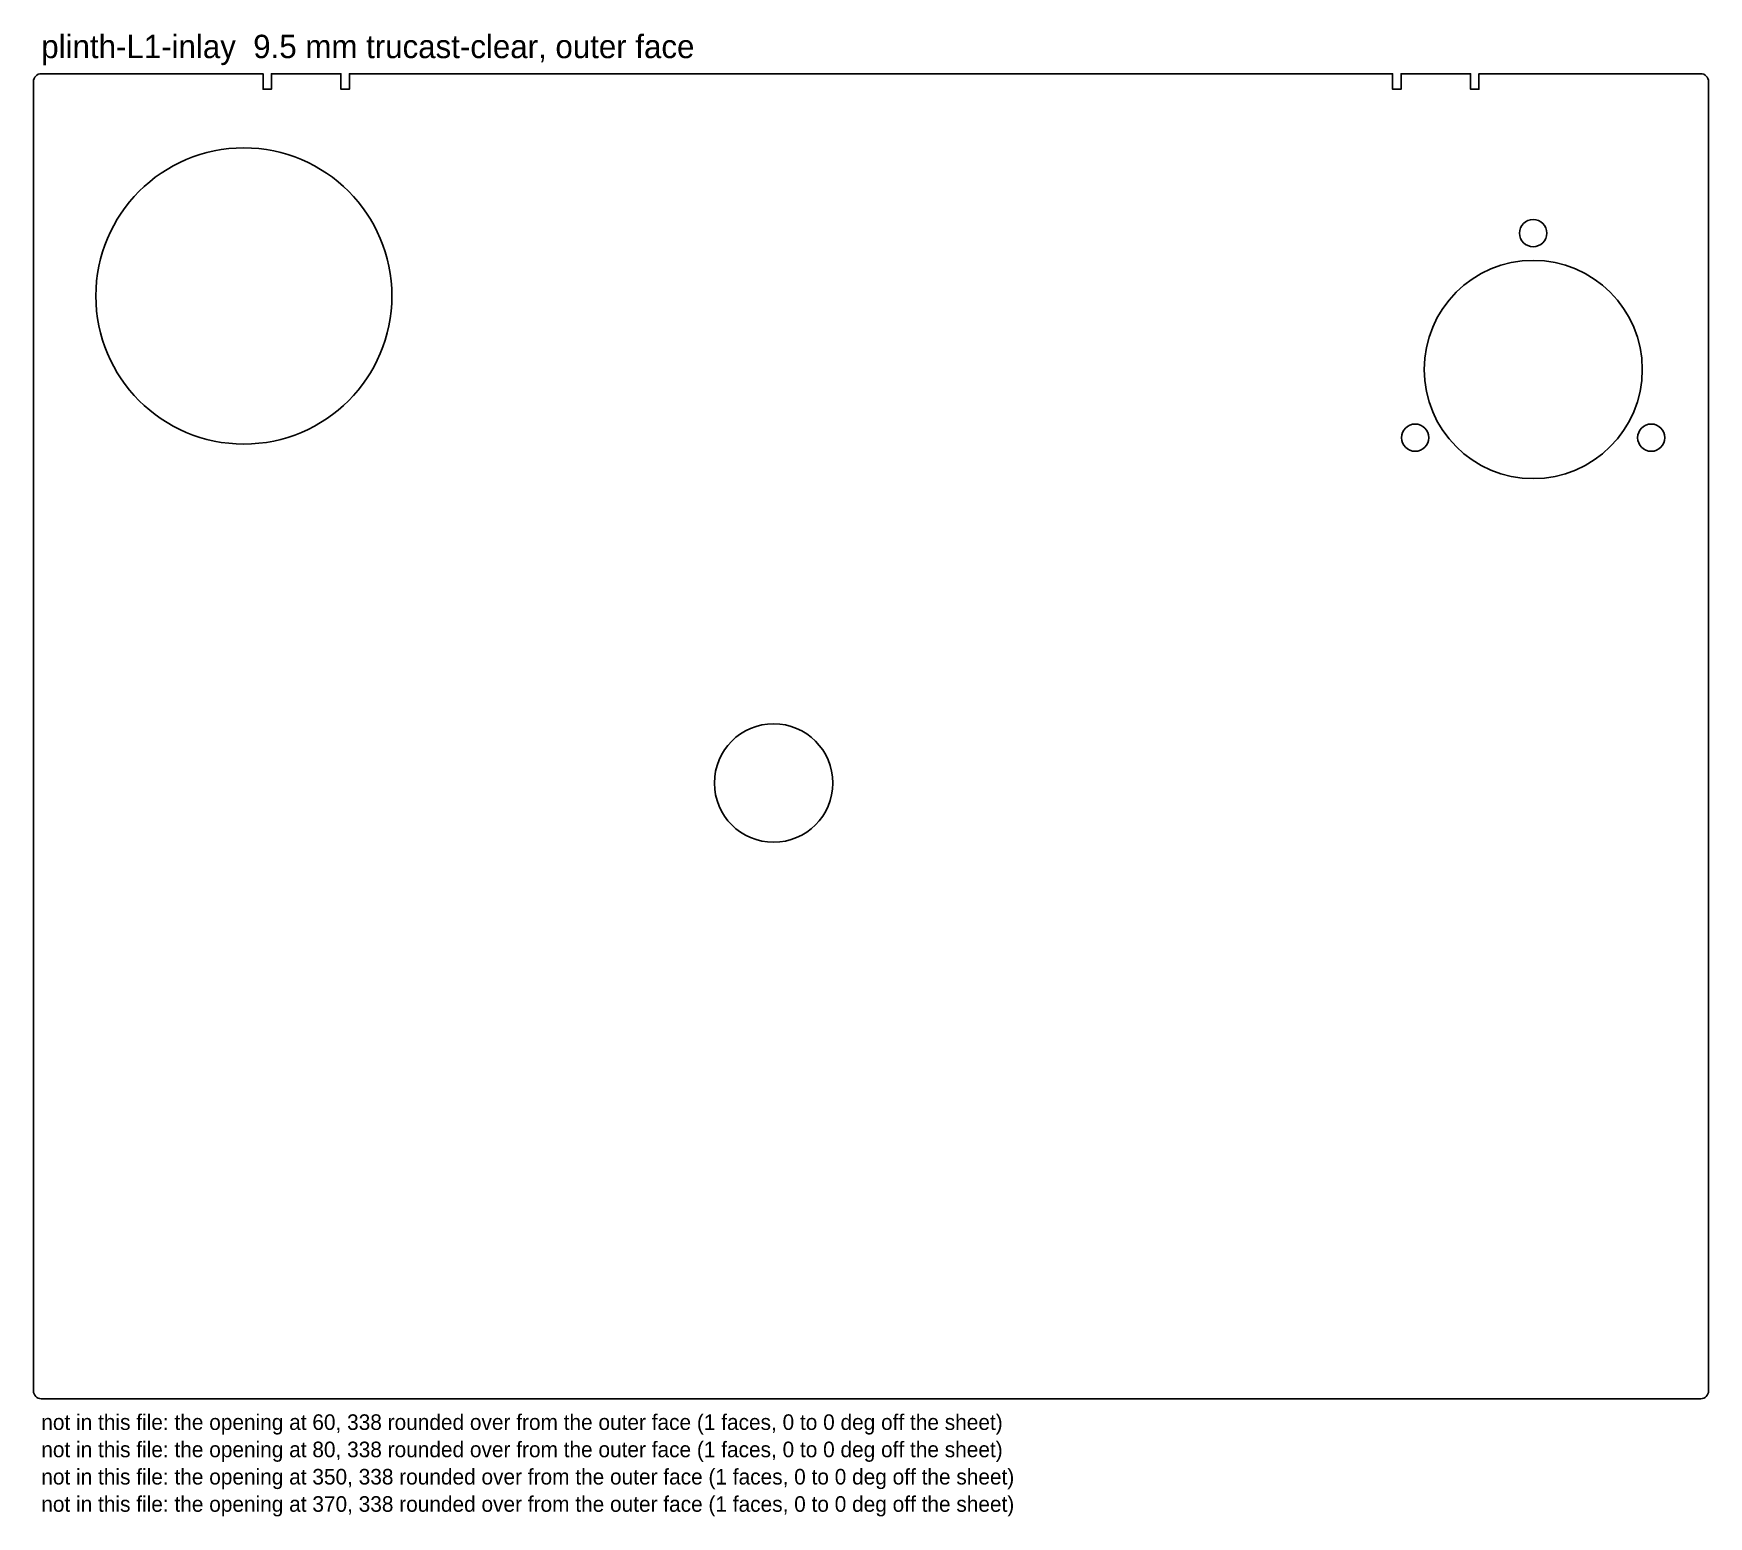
# Model space of a CAD drawing. Header units: millimetres. Extents: x 0 to 430, y -30 to 350.
import ezdxf

# ---------------------------------------------------------------- set-up
doc = ezdxf.new("R2010")
doc.units = ezdxf.units.MM
for name, color, linetype in [('CUT_INSIDE', 5, 'Continuous'), ('CUT_OUTSIDE', 1, 'Continuous'), ('NOTES', 7, 'Continuous')]:
    doc.layers.add(name, color=color, linetype=linetype)

msp = doc.modelspace()

# ---------------------------------------------------------------- linework, layer by layer
at = {"layer": 'CUT_INSIDE'}
for centre, radius in [((54, 282.97), 38), ((385, 299.11), 3.5), ((385, 264.11), 28), ((354.69, 246.61), 3.5), ((415.31, 246.61), 3.5), ((190, 158), 15.2)]:
    msp.add_circle(centre, radius, dxfattribs=at)
at = {"layer": 'CUT_OUTSIDE'}
msp.add_lwpolyline([(428, 340), (371.08, 340), (371.08, 336), (368.92, 336), (368.92, 340), (351.08, 340), (351.08, 336), (348.92, 336), (348.92, 340), (81.08, 340), (81.08, 336), (78.92, 336), (78.92, 340), (61.08, 340), (61.08, 336), (58.92, 336), (58.92, 340), (2, 340), (1.61, 339.96), (1.23, 339.85), (0.89, 339.66), (0.59, 339.41), (0.34, 339.11), (0.15, 338.77), (0.04, 338.39), (0, 338), (0, 2), (0.04, 1.61), (0.15, 1.23), (0.34, 0.89), (0.59, 0.59), (0.89, 0.34), (1.23, 0.15), (1.61, 0.04), (2, 0), (428, 0), (428.39, 0.04), (428.77, 0.15), (429.11, 0.34), (429.41, 0.59), (429.66, 0.89), (429.85, 1.23), (429.96, 1.61), (430, 2), (430, 338), (429.96, 338.39), (429.85, 338.77), (429.66, 339.11), (429.41, 339.41), (429.11, 339.66), (428.77, 339.85), (428.39, 339.96), (428, 340)], close=True, dxfattribs=at)

# ---------------------------------------------------------------- texts
at = {"layer": 'NOTES'}
for s, height, p in [('plinth-L1-inlay  9.5 mm trucast-clear, outer face', 6, (2, 344)), ('not in this file: the opening at 60, 338 rounded over from the outer face (1 faces, 0 to 0 deg off the sheet)', 4, (2, -8)), ('not in this file: the opening at 80, 338 rounded over from the outer face (1 faces, 0 to 0 deg off the sheet)', 4, (2, -15)), ('not in this file: the opening at 350, 338 rounded over from the outer face (1 faces, 0 to 0 deg off the sheet)', 4, (2, -22)), ('not in this file: the opening at 370, 338 rounded over from the outer face (1 faces, 0 to 0 deg off the sheet)', 4, (2, -29))]:
    msp.add_text(s, height=height, dxfattribs=at).set_placement(p)

doc.saveas('drawing.dxf')
